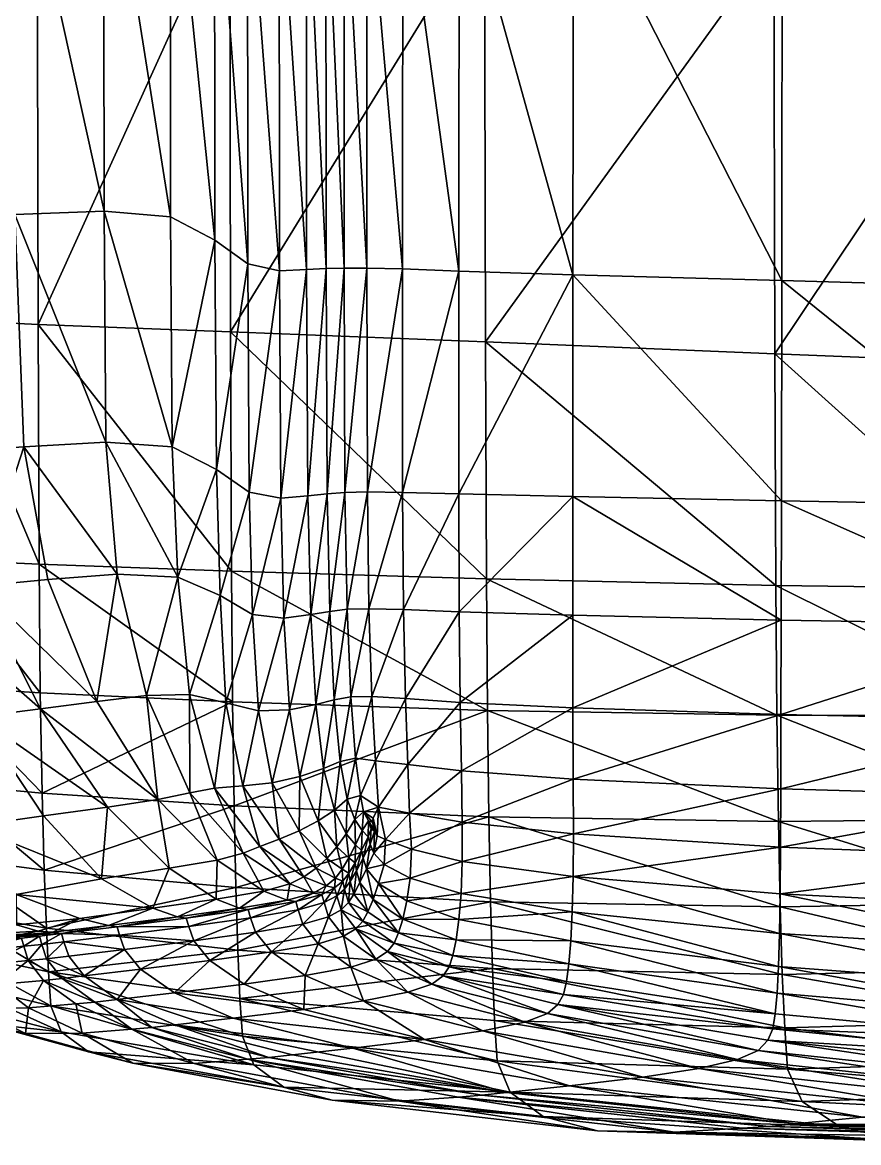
# Model space of a CAD drawing. Header units: centimetres. Extents: x -42.2 to 42.2, y -34.8 to 34.8.
# Drawn here: x -40.17 to -36.16, y -33 to -27.63 of the extents above; entities that cross this region are included whole.
import ezdxf

# ---------------------------------------------------------------- set-up
doc = ezdxf.new("R2010")
doc.units = ezdxf.units.CM
doc.layers.get('0').update_dxf_attribs({"true_color": 0x1c95b1})

msp = doc.modelspace()

# ---------------------------------------------------------------- meshes
at = {"color": 96, "true_color": 0x068706}
mesh = msp.add_polyface(dxfattribs=at)
corners = [(-38.5195, -26.8461, -29.5701), (-38.6293, -26.8398, -29.5154), (-38.6273, -24.0759, -29.5118), (-38.3482, -26.8581, -29.6127), (-38.5174, -24.0905, -29.5663), (-38.3497, -28.8124, -29.6136), (-38.5204, -28.8079, -29.5712), (-38.0773, -26.8793, -29.6463), (-38.3461, -24.1144, -29.6087), (-37.5298, -26.9127, -29.6741), (-38.0751, -24.1532, -29.6422), (-37.532, -28.8403, -29.6748), (-38.0791, -28.8226, -29.6471), (-39.1773, -27.0522, 16.1719), (-40.1, -26.9986, 15.9875), (-40.0961, -29.0783, 15.9769), (-37.9558, -27.1325, 16.3264), (-39.1733, -29.1143, 16.1598), (-37.9592, -24.3124, 16.3319), (-39.1804, -24.1771, 16.1769), (-40.591, -26.9618, 15.84), (-40.103, -24.0906, 15.9918), (-40.8179, -26.9387, 15.6987), (-40.5938, -24.0306, 15.8436), (-40.8136, -29.0394, 15.6907), (-40.5869, -29.0541, 15.8308), (-40.9483, -26.9258, 15.5328), (-40.8205, -23.9921, 15.7015), (-41.0047, -26.9196, 15.3865), (-40.9508, -23.9699, 15.5346), (-40.9438, -29.0317, 15.5262), (-38.716, -26.8363, -29.4454), (-38.6296, -28.8077, -29.5166), (-38.8097, -26.835, -29.3436), (-38.7158, -28.8101, -29.4467), (-38.808, -24.0573, -29.3405), (-38.7141, -24.065, -29.4421), (-38.9403, -26.8355, -29.1934), (-38.809, -28.8145, -29.3449), (-39.0924, -26.7972, -28.9782), (-38.9393, -28.8205, -29.1948), (-39.0912, -24.009, -28.9758), (-38.9389, -24.0522, -29.1906), (-39.2502, -26.6794, -28.6817), (-39.091, -28.7872, -28.9797), (-39.4635, -26.563, -28.0718), (-39.2484, -28.6739, -28.6831), (-39.4628, -23.7648, -28.0699), (-39.2492, -23.8866, -28.6795), (-39.7822, -26.5291, -26.9169), (-39.4614, -28.5624, -28.0732), (-40.2208, -26.5361, -24.4952), (-39.7796, -28.535, -26.9182), (-40.2069, -28.5515, -24.4967), (-40.7942, -26.5426, -20.0852), (-41.3599, -26.5486, -14.4349), (-40.7471, -28.5722, -20.0875)]
mesh.append_faces([[corners[k] for k in face] for face in [(0, 1, 2), (3, 0, 4), (0, 3, 5), (1, 0, 6), (7, 3, 8), (9, 7, 10), (7, 9, 11), (3, 7, 12), (13, 14, 15), (16, 13, 17), (13, 16, 18), (14, 13, 19), (20, 14, 21), (22, 20, 23), (20, 22, 24), (14, 20, 25), (26, 22, 27), (28, 26, 29), (22, 26, 30), (31, 1, 32), (33, 31, 34), (31, 33, 35), (1, 31, 36), (37, 33, 38), (39, 37, 40), (37, 39, 41), (33, 37, 42), (43, 39, 44), (45, 43, 46), (43, 45, 47), (39, 43, 48), (49, 45, 50), (51, 49, 52), (52, 53, 51), (54, 51, 53), (55, 54, 56)]], dxfattribs={"vtx2": -1, "color": 96})
mesh = msp.add_polyface(dxfattribs=at)
corners = [(-33.4243, -27.5, 15.6869), (-33.0498, -27.5205, 15.4153), (-33.046, -25.0354, 15.4132), (-33.9644, -27.4685, 15.9719), (-33.424, -24.995, 15.6874), (-33.9609, -29.2985, 15.9624), (-33.4255, -29.306, 15.6807), (-33.0559, -29.3103, 15.4124), (-34.5261, -27.4285, 16.1976), (-33.9674, -24.9327, 15.9752), (-35.323, -27.3615, 16.3422), (-34.5301, -24.8513, 16.2023), (-35.3181, -29.269, 16.3288), (-34.5211, -29.2907, 16.1857), (-36.5686, -27.2493, 16.3841), (-35.3269, -24.7227, 16.3475), (-37.9558, -27.1325, 16.3264), (-36.5723, -24.5187, 16.3897), (-37.9517, -29.1616, 16.313), (-36.5641, -29.2195, 16.3703), (-36.5292, -26.9616, -29.6994), (-37.5298, -26.9127, -29.6741), (-37.5277, -24.2123, -29.67), (-35.187, -27.0379, -29.7197), (-36.5273, -24.2974, -29.6953), (-35.189, -28.9063, -29.7198), (-36.5314, -28.867, -29.6997), (-37.532, -28.8403, -29.6748), (-33.6148, -27.1533, -29.7326), (-35.1854, -24.4314, -29.7156), (-33.6163, -28.9615, -29.7326), (-35.3132, -30.346, 16.3009), (-36.5595, -30.3292, 16.3414), (-36.5331, -29.923, -29.6941), (-37.5332, -29.9035, -29.6699), (-35.1908, -29.9471, -29.7135), (-33.6177, -29.9739, -29.7261)]
mesh.append_faces([[corners[k] for k in face] for face in [(0, 1, 2), (3, 0, 4), (0, 3, 5), (5, 6, 0), (1, 0, 6), (6, 7, 1), (8, 3, 9), (10, 8, 11), (8, 10, 12), (12, 13, 8), (3, 8, 13), (13, 5, 3), (14, 10, 15), (16, 14, 17), (14, 16, 18), (18, 19, 14), (10, 14, 19), (19, 12, 10), (20, 21, 22), (23, 20, 24), (20, 23, 25), (25, 26, 20), (21, 20, 26), (26, 27, 21), (28, 23, 29), (23, 28, 30), (30, 25, 23), (31, 12, 19), (32, 19, 18), (33, 34, 27), (27, 26, 33), (35, 33, 26), (26, 25, 35), (30, 36, 35), (35, 25, 30)]], dxfattribs={"vtx2": -1, "color": 96})
mesh = msp.add_polyface(dxfattribs=at)
corners = [(-38.3497, -28.8124, -29.6136), (-38.5204, -28.8079, -29.5712), (-38.5195, -26.8461, -29.5701), (-38.6296, -28.8077, -29.5166), (-38.6293, -26.8398, -29.5154), (-37.532, -28.8403, -29.6748), (-38.0791, -28.8226, -29.6471), (-38.0773, -26.8793, -29.6463), (-38.3482, -26.8581, -29.6127), (-40.0961, -29.0783, 15.9769), (-39.1733, -29.1143, 16.1598), (-39.1773, -27.0522, 16.1719), (-37.9517, -29.1616, 16.313), (-37.9558, -27.1325, 16.3264), (-40.8136, -29.0394, 15.6907), (-40.5869, -29.0541, 15.8308), (-40.591, -26.9618, 15.84), (-40.1, -26.9986, 15.9875), (-41.0001, -29.0283, 15.3809), (-40.9438, -29.0317, 15.5262), (-40.9483, -26.9258, 15.5328), (-40.8179, -26.9387, 15.6987), (-38.6256, -29.8837, -29.5138), (-38.5177, -29.8812, -29.5678), (-38.3485, -29.8832, -29.6098), (-38.0793, -29.8905, -29.6428), (-38.7158, -28.8101, -29.4467), (-38.716, -26.8363, -29.4454), (-38.809, -28.8145, -29.3449), (-38.8097, -26.835, -29.3436), (-38.9393, -28.8205, -29.1948), (-38.9403, -26.8355, -29.1934), (-39.091, -28.7872, -28.9797), (-39.0924, -26.7972, -28.9782), (-39.0836, -29.8822, -28.9798), (-38.9325, -29.9106, -29.1943), (-38.8029, -29.8994, -29.3437), (-38.7106, -29.8901, -29.4446), (-39.2484, -28.6739, -28.6831), (-39.2502, -26.6794, -28.6817), (-39.4614, -28.5624, -28.0732), (-39.4635, -26.563, -28.0718), (-39.7796, -28.535, -26.9182), (-39.7822, -26.5291, -26.9169), (-39.771, -29.6423, -26.9189), (-40.1649, -29.6646, -24.4979), (-40.2069, -28.5515, -24.4967), (-39.4532, -29.6654, -28.0738), (-39.2406, -29.7729, -28.6836), (-40.7471, -28.5722, -20.0875), (-40.7942, -26.5426, -20.0852), (-40.6057, -29.6929, -20.09), (-41.0391, -29.7248, -14.4418)]
mesh.append_faces([[corners[k] for k in face] for face in [(0, 1, 2), (1, 3, 4), (5, 6, 7), (6, 0, 8), (9, 10, 11), (10, 12, 13), (14, 15, 16), (15, 9, 17), (18, 19, 20), (19, 14, 21), (22, 3, 1), (23, 1, 0), (24, 0, 6), (25, 6, 5), (3, 26, 27), (26, 28, 29), (28, 30, 31), (30, 32, 33), (34, 32, 30), (35, 30, 28), (36, 28, 26), (37, 26, 3), (32, 38, 39), (38, 40, 41), (40, 42, 43), (44, 45, 46), (46, 42, 44), (47, 44, 42), (42, 40, 47), (47, 40, 38), (48, 38, 32), (46, 49, 50), (49, 51, 52), (51, 49, 46), (46, 45, 51)]], dxfattribs={"vtx2": -1, "color": 96})
mesh = msp.add_polyface(dxfattribs=at)
corners = [(-40.5816, -30.2046, 15.8113), (-40.5738, -30.8133, 15.7758), (-40.0853, -30.8443, 15.9151), (-40.0914, -30.2277, 15.955), (-40.5869, -29.0541, 15.8308), (-40.0961, -29.0783, 15.9769), (-40.8136, -29.0394, 15.6907), (-40.8073, -30.1905, 15.6734), (-40.7975, -30.7934, 15.6415), (-39.169, -30.2617, 16.1345), (-39.1733, -29.1143, 16.1598), (-39.1637, -30.8878, 16.0888), (-38.9325, -29.9106, -29.1943), (-38.9173, -30.4856, -29.192), (-39.0675, -30.4681, -28.9789), (-39.0836, -29.8822, -28.9798), (-38.9393, -28.8205, -29.1948), (-39.771, -29.6423, -26.9189), (-39.4532, -29.6654, -28.0738), (-39.4268, -30.2896, -28.0741), (-39.7164, -30.2751, -26.9193), (-40.1649, -29.6646, -24.4979), (-40.0491, -30.3009, -24.4991), (-39.2406, -29.7729, -28.6836), (-39.2239, -30.3783, -28.6834), (-39.2484, -28.6739, -28.6831), (-39.091, -28.7872, -28.9797), (-39.1954, -30.8921, -28.6829), (-39.3699, -30.8529, -28.0742), (-39.5758, -30.857, -26.9197), (-39.8137, -30.8858, -24.5007), (-39.0399, -30.9309, -28.9769), (-40.6057, -29.6929, -20.09), (-40.381, -30.3329, -20.0935), (-40.715, -30.3686, -14.4479), (-40.084, -30.9205, -20.0989)]
mesh.append_faces([[corners[k] for k in face] for face in [(0, 1, 2), (2, 3, 0), (4, 0, 3), (3, 5, 4), (0, 4, 6), (1, 0, 7), (7, 8, 1), (9, 10, 5), (5, 3, 9), (11, 9, 3), (3, 2, 11), (12, 13, 14), (14, 15, 12), (16, 12, 15), (17, 18, 19), (19, 20, 17), (21, 17, 20), (20, 22, 21), (23, 24, 19), (19, 18, 23), (25, 23, 18), (26, 15, 23), (24, 23, 15), (15, 14, 24), (27, 24, 14), (28, 19, 24), (29, 20, 19), (19, 28, 29), (30, 22, 20), (31, 14, 13), (32, 33, 34), (33, 32, 21), (21, 22, 33), (34, 33, 35), (33, 22, 30)]], dxfattribs={"vtx2": -1, "color": 96})
mesh = msp.add_polyface(dxfattribs=at)
corners = [(-39.169, -30.2617, 16.1345), (-39.1637, -30.8878, 16.0888), (-37.9422, -30.9288, 16.2343), (-37.9473, -30.2983, 16.285), (-39.1733, -29.1143, 16.1598), (-37.9517, -29.1616, 16.313), (-38.0725, -30.8898, -29.6136), (-38.0773, -30.4554, -29.6321), (-37.5333, -30.4722, -29.658), (-38.3345, -30.8715, -29.5833), (-38.3438, -30.4449, -29.6001), (-38.496, -30.8624, -29.544), (-38.5101, -30.4409, -29.5591), (-38.5967, -30.864, -29.4934), (-38.6152, -30.4438, -29.5063), (-38.5177, -29.8812, -29.5678), (-38.6256, -29.8837, -29.5138), (-38.5204, -28.8079, -29.5712), (-38.3497, -28.8124, -29.6136), (-38.3485, -29.8832, -29.6098), (-38.0793, -29.8905, -29.6428), (-38.0791, -28.8226, -29.6471), (-37.532, -28.8403, -29.6748), (-37.5332, -29.9035, -29.6699), (-38.809, -28.8145, -29.3449), (-38.8029, -29.8994, -29.3437), (-38.9325, -29.9106, -29.1943), (-38.9173, -30.4856, -29.192), (-38.7889, -30.4683, -29.3397), (-38.7106, -29.8901, -29.4446), (-38.6982, -30.4536, -29.4388), (-38.7158, -28.8101, -29.4467), (-38.6296, -28.8077, -29.5166), (-38.6763, -30.8777, -29.4286), (-38.7644, -30.8994, -29.3325), (-38.8909, -30.9252, -29.1877)]
mesh.append_faces([[corners[k] for k in face] for face in [(0, 1, 2), (2, 3, 0), (4, 0, 3), (3, 5, 4), (6, 7, 8), (7, 6, 9), (9, 10, 7), (11, 12, 10), (10, 9, 11), (12, 11, 13), (13, 14, 12), (15, 12, 14), (14, 16, 15), (17, 15, 16), (18, 19, 15), (12, 15, 19), (19, 10, 12), (20, 7, 10), (10, 19, 20), (21, 20, 19), (22, 23, 20), (7, 20, 23), (23, 8, 7), (24, 25, 26), (27, 26, 25), (25, 28, 27), (29, 30, 28), (28, 25, 29), (31, 29, 25), (32, 16, 29), (30, 29, 16), (16, 14, 30), (33, 30, 14), (14, 13, 33), (34, 28, 30), (35, 27, 28)]], dxfattribs={"vtx2": -1, "color": 96})
mesh = msp.add_polyface(dxfattribs=at)
corners = [(-36.5473, -31.4606, 16.2048), (-36.5541, -30.9518, 16.2891), (-37.9422, -30.9288, 16.2343), (-37.9358, -31.4392, 16.1526), (-35.3005, -31.4488, 16.1687), (-35.3075, -30.9526, 16.2503), (-34.5044, -31.4021, 16.0413), (-34.5108, -30.927, 16.1149), (-33.9516, -31.3433, 15.8396), (-33.9609, -29.2985, 15.9624), (-34.5211, -29.2907, 16.1857), (-34.5162, -30.34, 16.1606), (-35.3132, -30.346, 16.3009), (-35.3181, -29.269, 16.3288), (-33.9579, -30.3252, 15.9414), (-36.5595, -30.3292, 16.3414), (-36.5641, -29.2195, 16.3703), (-37.9517, -29.1616, 16.313), (-37.9473, -30.2983, 16.285), (-37.53, -31.5195, -29.5667), (-37.5306, -31.2576, -29.6076), (-36.536, -31.3044, -29.625), (-35.1957, -31.3427, -29.6388), (-35.194, -30.9767, -29.674), (-33.6205, -30.9899, -29.6855), (-35.1924, -30.5181, -29.6989), (-33.6191, -30.5351, -29.711), (-36.5352, -30.9485, -29.6579), (-36.5344, -30.4951, -29.6807), (-37.5321, -30.916, -29.6376), (-37.5333, -30.4722, -29.658), (-36.5331, -29.923, -29.6941), (-35.1908, -29.9471, -29.7135), (-37.5332, -29.9035, -29.6699), (-33.6177, -29.9739, -29.7261)]
mesh.append_faces([[corners[k] for k in face] for face in [(0, 1, 2), (2, 3, 0), (1, 0, 4), (4, 5, 1), (6, 7, 5), (5, 4, 6), (7, 6, 8), (9, 10, 11), (12, 11, 10), (10, 13, 12), (11, 12, 5), (5, 7, 11), (14, 11, 7), (15, 1, 5), (5, 12, 15), (16, 15, 12), (17, 18, 15), (1, 15, 18), (18, 2, 1), (19, 20, 21), (22, 23, 24), (23, 25, 26), (27, 28, 25), (25, 23, 27), (21, 27, 23), (23, 22, 21), (27, 21, 20), (20, 29, 27), (28, 27, 29), (29, 30, 28), (31, 32, 25), (25, 28, 31), (33, 31, 28), (28, 30, 33), (25, 32, 34)]], dxfattribs={"vtx2": -1, "color": 96})
mesh = msp.add_polyface(dxfattribs=at)
corners = [(-40.0768, -31.3257, 15.8507), (-39.1567, -31.3865, 16.015), (-39.1637, -30.8878, 16.0888), (-40.0853, -30.8443, 15.9151), (-40.5625, -31.2803, 15.7184), (-40.5738, -30.8133, 15.7758), (-40.7975, -30.7934, 15.6415), (-40.7827, -31.2497, 15.5899), (-40.5496, -31.6306, 15.6161), (-39.0334, -31.5807, -28.0745), (-39.2497, -31.3013, -28.0743), (-39.1145, -31.2895, -28.6822), (-38.9406, -31.5458, -28.6818), (-38.9742, -31.2752, -28.9748), (-39.0675, -30.4681, -28.9789), (-39.0399, -30.9309, -28.9769), (-39.1954, -30.8921, -28.6829), (-39.3699, -30.8529, -28.0742), (-39.2239, -30.3783, -28.6834), (-39.3682, -31.3242, -26.9201), (-39.5758, -30.857, -26.9197), (-39.5221, -31.3555, -24.5029), (-39.8137, -30.8858, -24.5007), (-39.7164, -30.2751, -26.9193), (-38.8909, -30.9252, -29.1877), (-38.8406, -31.2445, -29.183), (-38.9173, -30.4856, -29.192), (-40.715, -30.3686, -14.4479), (-40.3844, -30.9587, -14.4573), (-40.7128, -30.9979, -8.3193), (-40.418, -31.4834, -7.8031), (-40.0694, -31.4346, -14.3374), (-40.6683, -31.4661, -3.3566), (-40.084, -30.9205, -20.0989), (-40.381, -30.3329, -20.0935), (-39.7633, -31.3921, -20.1063), (-40.6601, -31.4099, -1.7315), (-40.5731, -31.3553, -1.5835), (-40.8208, -30.8905, -1.5498), (-40.587, -31.343, -1.5683), (-40.8385, -30.889, -1.5425)]
mesh.append_faces([[corners[k] for k in face] for face in [(0, 1, 2), (2, 3, 0), (4, 5, 6), (6, 7, 4), (8, 4, 7), (5, 4, 0), (0, 3, 5), (9, 10, 11), (12, 11, 13), (14, 15, 16), (11, 16, 15), (15, 13, 11), (16, 11, 10), (10, 17, 16), (18, 16, 17), (19, 20, 17), (17, 10, 19), (20, 19, 21), (21, 22, 20), (23, 20, 22), (24, 25, 13), (13, 15, 24), (26, 24, 15), (27, 28, 29), (30, 29, 28), (28, 31, 30), (29, 30, 32), (33, 28, 27), (22, 33, 34), (33, 22, 21), (21, 35, 33), (28, 33, 35), (35, 31, 28), (36, 37, 38), (37, 39, 40)]], dxfattribs={"vtx2": -1, "color": 96})
mesh = msp.add_polyface(dxfattribs=at)
corners = [(-39.1567, -31.3865, 16.015), (-37.9358, -31.4392, 16.1526), (-37.9422, -30.9288, 16.2343), (-39.1637, -30.8878, 16.0888), (-38.5361, -31.4144, -29.4368), (-38.5508, -31.3363, -29.4589), (-38.4642, -31.3916, -29.4896), (-38.4794, -31.1709, -29.5213), (-38.5739, -31.1572, -29.4769), (-38.3238, -31.1884, -29.5579), (-38.3152, -31.4208, -29.5225), (-38.0671, -31.2181, -29.5859), (-38.0632, -31.4642, -29.5477), (-37.5306, -31.2576, -29.6076), (-37.5333, -30.4722, -29.658), (-37.5321, -30.916, -29.6376), (-38.0725, -30.8898, -29.6136), (-38.3345, -30.8715, -29.5833), (-38.496, -30.8624, -29.544), (-38.5967, -30.864, -29.4934), (-38.844, -31.5057, -28.9733), (-38.9742, -31.2752, -28.9748), (-38.8406, -31.2445, -29.183), (-38.7534, -31.4582, -29.1797), (-38.7272, -31.2073, -29.3246), (-38.6749, -31.4063, -29.3184), (-38.6474, -31.1738, -29.4169), (-38.6142, -31.3535, -29.4066), (-38.5784, -31.4517, -29.3916), (-38.6763, -30.8777, -29.4286), (-38.7644, -30.8994, -29.3325), (-38.6982, -30.4536, -29.4388), (-38.7889, -30.4683, -29.3397), (-38.8909, -30.9252, -29.1877)]
mesh.append_faces([[corners[k] for k in face] for face in [(0, 1, 2), (2, 3, 0), (4, 5, 6), (7, 6, 5), (5, 8, 7), (6, 7, 9), (9, 10, 6), (11, 12, 10), (10, 9, 11), (12, 11, 13), (14, 15, 16), (11, 16, 15), (15, 13, 11), (16, 11, 9), (9, 17, 16), (7, 18, 17), (17, 9, 7), (18, 7, 8), (8, 19, 18), (20, 21, 22), (23, 22, 24), (24, 25, 23), (26, 27, 25), (25, 24, 26), (27, 26, 8), (8, 5, 27), (28, 27, 5), (26, 29, 19), (19, 8, 26), (29, 26, 24), (24, 30, 29), (31, 29, 30), (32, 30, 33), (22, 33, 30), (30, 24, 22)]], dxfattribs={"vtx2": -1, "color": 96})
mesh = msp.add_polyface(dxfattribs=at)
corners = [(-40.0668, -31.6942, 15.7387), (-39.1484, -31.7768, 15.8903), (-39.1567, -31.3865, 16.015), (-37.9358, -31.4392, 16.1526), (-39.1126, -31.613, -26.9205), (-38.889, -31.7605, -26.9198), (-39.0132, -31.7949, -24.5074), (-39.2376, -31.6463, -24.5056), (-39.3682, -31.3242, -26.9201), (-39.5221, -31.3555, -24.5029), (-39.2497, -31.3013, -28.0743), (-39.0334, -31.5807, -28.0745), (-38.8216, -31.7255, -28.0732), (-38.9406, -31.5458, -28.6818), (-38.763, -31.6854, -28.6794), (-39.1145, -31.2895, -28.6822), (-38.9742, -31.2752, -28.9748), (-38.844, -31.5057, -28.9733), (-38.7112, -31.6385, -28.9692), (-38.7534, -31.4582, -29.1797), (-38.8406, -31.2445, -29.183), (-39.4678, -31.6842, -20.1161), (-39.2418, -31.8335, -20.1241), (-39.5459, -31.8772, -14.368), (-38.7366, -31.8109, -26.9152), (-38.7252, -31.8499, -26.9172), (-38.8494, -31.8843, -24.508), (-38.861, -31.8451, -24.506), (-38.7774, -31.8038, -26.9171), (-38.7147, -31.77, -28.0687), (-38.9016, -31.8382, -24.5067), (-39.1299, -31.8769, -20.1263), (-39.0893, -31.8836, -20.1272)]
mesh.append_faces([[corners[k] for k in face] for face in [(0, 1, 2), (3, 2, 1), (4, 5, 6), (6, 7, 4), (8, 4, 7), (7, 9, 8), (4, 8, 10), (10, 11, 4), (5, 4, 11), (11, 12, 5), (13, 14, 12), (12, 11, 13), (15, 13, 11), (16, 17, 13), (14, 13, 17), (17, 18, 14), (18, 17, 19), (20, 19, 17), (21, 22, 23), (9, 7, 21), (22, 21, 7), (7, 6, 22), (24, 25, 26), (26, 27, 24), (28, 5, 12), (12, 29, 28), (24, 28, 29), (28, 24, 27), (27, 30, 28), (5, 28, 30), (30, 6, 5), (29, 12, 14), (31, 22, 6), (6, 30, 31), (30, 27, 32)]], dxfattribs={"vtx2": -1, "color": 96})
mesh = msp.add_polyface(dxfattribs=at)
corners = [(-40.5496, -31.6306, 15.6161), (-40.5366, -31.8889, 15.4461), (-40.0561, -31.972, 15.5562), (-40.5625, -31.2803, 15.7184), (-40.0668, -31.6942, 15.7387), (-40.6276, -31.7842, -0.0055), (-40.4692, -31.8862, -0.7052), (-40.3922, -31.936, -0.2314), (-40.6934, -31.8483, 2.7901), (-40.2885, -31.9977, -0.0802), (-40.5232, -31.9908, 3.4152), (-40.2737, -31.9959, -1.5365), (-40.4343, -31.9329, -1.3265), (-40.4607, -31.9539, -1.5356), (-40.3279, -31.9967, -1.7128), (-40.1992, -31.9565, -2.9342), (-40.2946, -31.9573, -2.3325), (-40.4295, -32.0325, 3.6234), (-40.217, -32.0123, -0.0305), (-40.6267, -31.7918, -1.161), (-40.531, -31.7992, -1.8148), (-40.4956, -31.7665, -1.6994), (-40.4916, -31.6222, -1.6532), (-40.4939, -31.5772, -1.6143), (-40.587, -31.343, -1.5683), (-40.5324, -31.657, -1.6379), (-40.3623, -31.8825, -2.9914), (-40.2004, -31.8102, -6.226), (-40.5373, -31.716, -2.9773), (-40.5022, -31.7998, -2.3699), (-40.6683, -31.4661, -3.3566), (-40.418, -31.4834, -7.8031), (-40.4319, -31.9211, -1.799), (-40.4832, -31.8878, -1.66), (-40.5904, -31.7443, -1.586), (-40.6334, -31.8017, -1.4349)]
mesh.append_faces([[corners[k] for k in face] for face in [(0, 1, 2), (3, 0, 4), (5, 6, 7), (8, 7, 9), (9, 10, 8), (9, 7, 11), (12, 11, 7), (7, 6, 12), (11, 12, 13), (13, 14, 11), (15, 11, 14), (14, 16, 15), (17, 10, 9), (9, 18, 17), (13, 12, 19), (12, 6, 5), (20, 21, 22), (22, 23, 24), (23, 22, 21), (21, 25, 23), (16, 26, 27), (28, 27, 26), (26, 29, 28), (27, 28, 30), (30, 31, 27), (32, 33, 21), (21, 20, 32), (26, 32, 20), (20, 29, 26), (32, 26, 16), (16, 14, 32), (33, 32, 14), (14, 13, 33), (21, 33, 34), (33, 13, 35)]], dxfattribs={"vtx2": -1, "color": 96})
mesh = msp.add_polyface(dxfattribs=at)
corners = [(-39.1484, -31.7768, 15.8903), (-40.0668, -31.6942, 15.7387), (-40.0561, -31.972, 15.5562), (-39.1567, -31.3865, 16.015), (-40.0768, -31.3257, 15.8507), (-40.0455, -32.1814, 15.2799), (-40.5366, -31.8889, 15.4461), (-40.5496, -31.6306, 15.6161), (-40.5625, -31.2803, 15.7184), (-40.2737, -31.9959, -1.5365), (-40.1937, -32.0063, -1.5418), (-40.2885, -31.9977, -0.0802), (-40.1992, -31.9565, -2.9342), (-40.0962, -31.9871, -3.3385), (-39.5459, -31.8772, -14.368), (-39.7923, -31.7358, -13.9551), (-39.4678, -31.6842, -20.1161), (-39.7633, -31.3921, -20.1063), (-40.0694, -31.4346, -14.3374), (-39.5221, -31.3555, -24.5029), (-39.758, -31.9593, -8.3747), (-39.8962, -31.9267, -7.8371), (-39.4271, -31.9179, -14.5058), (-39.7172, -31.9661, -8.378), (-39.9842, -31.9982, -3.4778), (-40.025, -31.9912, -3.474), (-39.7052, -32.0054, -8.3861), (-39.9724, -32.0376, -3.4868), (-39.3741, -31.9637, -14.5146), (-40.1301, -32.0037, -1.5445), (-40.0893, -32.0108, -1.5484), (-40.217, -32.0123, -0.0305), (-40.2004, -31.8102, -6.226), (-40.2946, -31.9573, -2.3325), (-40.418, -31.4834, -7.8031)]
mesh.append_faces([[corners[k] for k in face] for face in [(0, 1, 2), (3, 4, 1), (5, 2, 6), (2, 1, 7), (1, 4, 8), (9, 10, 11), (9, 12, 13), (13, 10, 9), (14, 15, 16), (17, 16, 15), (15, 18, 17), (16, 17, 19), (20, 21, 14), (14, 22, 20), (23, 20, 22), (20, 23, 24), (24, 25, 20), (21, 20, 25), (25, 13, 21), (26, 27, 24), (24, 23, 26), (28, 26, 23), (29, 25, 24), (24, 30, 29), (31, 29, 30), (29, 31, 11), (11, 10, 29), (25, 29, 10), (10, 13, 25), (32, 12, 33), (15, 32, 34), (34, 18, 15), (32, 15, 14), (14, 21, 32), (12, 32, 21), (21, 13, 12)]], dxfattribs={"vtx2": -1, "color": 96})
mesh = msp.add_polyface(dxfattribs=at)
corners = [(-38.4206, -32.084, -28.0776), (-38.1545, -32.2006, -28.0817), (-38.2085, -32.2404, -26.9262), (-37.6545, -32.3816, -26.9319), (-38.1251, -32.1574, -28.6907), (-38.1084, -32.1028, -28.9846), (-37.5632, -32.2283, -28.9945), (-37.5771, -32.2901, -28.6993), (-38.3887, -32.0444, -28.6856), (-38.3688, -31.9951, -28.9781), (-36.5421, -31.9985, -29.4603), (-37.5353, -31.8947, -29.4479), (-37.5312, -31.7243, -29.5139), (-36.5467, -32.1564, -29.3637), (-37.5422, -32.0335, -29.3511), (-36.5532, -32.2839, -29.219), (-37.5515, -32.1437, -29.2058), (-36.562, -32.3827, -29.0079), (-38.0686, -31.8069, -29.4334), (-38.063, -31.6524, -29.4973), (-38.0789, -31.931, -29.3384), (-38.3288, -31.8418, -29.3273), (-38.3126, -31.7319, -29.4192), (-38.3059, -31.5934, -29.4787), (-38.0926, -32.0285, -29.1946), (-38.3482, -31.9286, -29.1861), (-37.9279, -31.8461, 16.0172), (-37.9185, -32.1657, 15.8051), (-36.529, -32.195, 15.8492), (-37.9358, -31.4392, 16.1526), (-36.539, -31.8702, 16.0658), (-38.0632, -31.4642, -29.5477), (-38.3152, -31.4208, -29.5225), (-37.5306, -31.2576, -29.6076), (-37.53, -31.5195, -29.5667), (-36.5372, -31.584, -29.5815)]
mesh.append_faces([[corners[k] for k in face] for face in [(0, 1, 2), (3, 2, 1), (4, 5, 6), (6, 7, 4), (1, 4, 7), (4, 1, 0), (5, 4, 8), (8, 9, 5), (10, 11, 12), (13, 14, 11), (15, 16, 14), (17, 6, 16), (18, 19, 12), (12, 11, 18), (20, 18, 11), (11, 14, 20), (18, 20, 21), (21, 22, 18), (19, 18, 22), (22, 23, 19), (24, 5, 9), (9, 25, 24), (20, 24, 25), (25, 21, 20), (24, 20, 14), (14, 16, 24), (5, 24, 16), (16, 6, 5), (26, 27, 28), (29, 26, 30), (31, 19, 23), (23, 32, 31), (33, 34, 31), (19, 31, 34), (34, 12, 19), (12, 34, 35)]], dxfattribs={"vtx2": -1, "color": 96})
mesh = msp.add_polyface(dxfattribs=at)
corners = [(-35.5106, -33.0003, 2.632), (-35.9509, -32.9933, 7.5612), (-37.4144, -32.9443, 7.7009), (-37.0456, -32.9505, 2.9937), (-36.7211, -32.9311, -1.0278), (-35.1208, -32.9809, -1.5964), (-36.2537, -32.9226, 11.3587), (-36.433, -32.8028, 13.9079), (-37.833, -32.7592, 13.8938), (-37.6749, -32.8757, 11.3876), (-35.5286, -32.7945, -20.5443), (-36.928, -32.6451, -20.3902), (-36.7432, -32.6024, -24.5866), (-35.7803, -32.8364, -15.256), (-37.1968, -32.687, -14.9784), (-37.6039, -32.3383, -28.089), (-36.5974, -32.5099, -28.1003), (-36.6435, -32.5583, -26.9409), (-35.2844, -32.7041, -26.9509), (-35.3698, -32.7509, -24.6312), (-36.1442, -32.8781, -9.3326), (-37.5484, -32.7287, -8.9777), (-36.4666, -32.9101, -4.5433), (-36.5029, -32.6488, 15.0922), (-36.517, -32.4497, 15.5323), (-37.9074, -32.4145, 15.4934), (-37.8948, -32.6089, 15.0594), (-36.5734, -32.4547, -28.7121), (-36.562, -32.3827, -29.0079), (-35.2158, -32.5095, -29.0215), (-35.225, -32.5901, -28.7256), (-37.5771, -32.2901, -28.6993), (-37.5312, -31.7243, -29.5139), (-36.539, -31.8083, -29.5268), (-36.5421, -31.9985, -29.4603), (-37.5353, -31.8947, -29.4479), (-36.5467, -32.1564, -29.3637), (-37.5422, -32.0335, -29.3511), (-36.5532, -32.2839, -29.219), (-35.2092, -32.3985, -29.2319), (-37.5515, -32.1437, -29.2058), (-36.529, -32.195, 15.8492), (-35.2684, -32.4145, 15.5096), (-36.539, -31.8702, 16.0658), (-35.2812, -32.1657, 15.8212), (-37.9279, -31.8461, 16.0172), (-37.9185, -32.1657, 15.8051), (-36.5473, -31.4606, 16.2048), (-37.9358, -31.4392, 16.1526), (-35.2918, -31.8485, 16.0333), (-36.5372, -31.584, -29.5815), (-36.536, -31.3044, -29.625), (-37.53, -31.5195, -29.5667), (-36.5935, -32.9226, -2.6576), (-37.9689, -32.7732, -2.245)]
mesh.append_faces([[corners[k] for k in face] for face in [(0, 1, 2), (2, 3, 0), (3, 4, 5), (6, 7, 8), (1, 6, 9), (9, 2, 1), (10, 11, 12), (13, 14, 11), (15, 16, 17), (18, 17, 16), (19, 12, 17), (20, 21, 14), (14, 13, 20), (21, 20, 22), (23, 24, 25), (7, 23, 26), (27, 28, 29), (16, 27, 30), (27, 16, 15), (28, 27, 31), (32, 33, 34), (35, 34, 36), (37, 36, 38), (39, 38, 36), (29, 28, 38), (40, 38, 28), (41, 24, 42), (43, 41, 44), (41, 43, 45), (24, 41, 46), (43, 47, 48), (47, 43, 49), (50, 33, 32), (51, 50, 52), (22, 53, 54)]], dxfattribs={"vtx2": -1, "color": 96})
mesh = msp.add_polyface(dxfattribs=at)
corners = [(-34.4755, -32.9279, -9.8771), (-34.8299, -32.9599, -5.1517), (-36.4666, -32.9101, -4.5433), (-36.1442, -32.8781, -9.3326), (-35.7803, -32.8364, -15.256), (-34.0927, -32.8862, -15.6814), (-35.1208, -32.9809, -1.5964), (-35.5106, -33.0003, 2.632), (-37.0456, -32.9505, 2.9937), (-36.2537, -32.9226, 11.3587), (-35.9509, -32.9933, 7.5612), (-34.6302, -32.9444, 7.4155), (-34.9751, -32.8758, 11.3104), (-36.433, -32.8028, 13.9079), (-35.1753, -32.7592, 13.8868), (-36.7432, -32.6024, -24.5866), (-35.3698, -32.7509, -24.6312), (-35.5286, -32.7945, -20.5443), (-36.928, -32.6451, -20.3902), (-36.5974, -32.5099, -28.1003), (-35.2451, -32.6514, -28.1126), (-35.2844, -32.7041, -26.9509), (-36.6435, -32.5583, -26.9409), (-36.5029, -32.6488, 15.0922), (-35.2531, -32.6089, 15.0757), (-36.517, -32.4497, 15.5323), (-35.2684, -32.4145, 15.5096), (-35.2158, -32.5095, -29.0215), (-35.225, -32.5901, -28.7256), (-36.5734, -32.4547, -28.7121), (-35.2016, -32.0824, -29.4711), (-36.5421, -31.9985, -29.4603), (-36.539, -31.8083, -29.5268), (-35.1994, -31.8758, -29.5374), (-35.2047, -32.2564, -29.3755), (-36.5467, -32.1564, -29.3637), (-35.2092, -32.3985, -29.2319), (-36.5532, -32.2839, -29.219), (-35.2812, -32.1657, 15.8212), (-36.529, -32.195, 15.8492), (-35.2918, -31.8485, 16.0333), (-36.539, -31.8702, 16.0658), (-35.3005, -31.4488, 16.1687), (-36.5473, -31.4606, 16.2048), (-36.5372, -31.584, -29.5815), (-36.536, -31.3044, -29.625), (-35.1957, -31.3427, -29.6388), (-35.1974, -31.6358, -29.5933), (-34.9695, -32.9725, -3.2912), (-36.7211, -32.9311, -1.0278), (-36.5935, -32.9226, -2.6576)]
mesh.append_faces([[corners[k] for k in face] for face in [(0, 1, 2), (2, 3, 0), (3, 4, 5), (6, 7, 8), (9, 10, 11), (11, 12, 9), (13, 9, 12), (12, 14, 13), (15, 16, 17), (18, 17, 4), (19, 20, 21), (22, 21, 16), (23, 13, 14), (14, 24, 23), (25, 23, 24), (24, 26, 25), (27, 28, 29), (28, 20, 19), (30, 31, 32), (32, 33, 30), (31, 30, 34), (34, 35, 31), (35, 34, 36), (37, 36, 27), (26, 38, 39), (38, 40, 41), (40, 42, 43), (44, 45, 46), (46, 47, 44), (32, 44, 47), (47, 33, 32), (48, 6, 49), (49, 50, 48), (1, 48, 50), (50, 2, 1)]], dxfattribs={"vtx2": -1, "color": 96})
mesh = msp.add_polyface(dxfattribs=at)
corners = [(-38.4375, -31.6667, -29.4079), (-38.4312, -31.5479, -29.4598), (-38.3059, -31.5934, -29.4787), (-38.3126, -31.7319, -29.4192), (-38.521, -31.6881, -29.3091), (-38.4868, -31.6122, -29.3925), (-38.4701, -31.5301, -29.4375), (-39.1484, -31.7768, 15.8903), (-37.9279, -31.8461, 16.0172), (-37.9358, -31.4392, 16.1526), (-38.4642, -31.3916, -29.4896), (-38.4903, -31.4452, -29.4576), (-38.5361, -31.4144, -29.4368), (-38.3152, -31.4208, -29.5225), (-38.5508, -31.3363, -29.4589), (-38.5784, -31.4517, -29.3916), (-38.5039, -31.5692, -29.3663), (-38.538, -31.6367, -29.2891), (-38.5138, -31.5342, -29.3503), (-38.5457, -31.5999, -29.2766), (-38.5001, -31.4954, -29.3887), (-38.4836, -31.5074, -29.4076), (-38.5703, -31.6973, -29.1593), (-38.5766, -31.6592, -29.1501), (-38.4929, -31.4639, -29.4298), (-38.5125, -31.4572, -29.4072), (-38.575, -31.5729, -29.2887), (-38.5418, -31.5035, -29.3658)]
mesh.append_faces([[corners[k] for k in face] for face in [(0, 1, 2), (2, 3, 0), (4, 5, 0), (1, 0, 5), (5, 6, 1), (7, 8, 9), (10, 11, 12), (1, 10, 13), (13, 2, 1), (10, 1, 6), (6, 11, 10), (14, 12, 15), (16, 5, 4), (4, 17, 16), (18, 16, 17), (17, 19, 18), (16, 18, 20), (20, 21, 16), (5, 16, 21), (21, 6, 5), (22, 23, 19), (19, 17, 22), (24, 11, 6), (6, 21, 24), (25, 24, 21), (21, 20, 25), (24, 25, 12), (12, 11, 24), (26, 19, 23), (27, 15, 12), (12, 25, 27), (18, 27, 25), (25, 20, 18), (27, 18, 19), (19, 26, 27), (15, 27, 26)]], dxfattribs={"vtx2": -1, "color": 96})
mesh = msp.add_polyface(dxfattribs=at)
corners = [(-38.6081, -31.8498, -28.68), (-38.5823, -31.8087, -28.9699), (-38.516, -31.8941, -28.9746), (-38.7534, -31.4582, -29.1797), (-38.6639, -31.583, -29.1731), (-38.7112, -31.6385, -28.9692), (-38.6749, -31.4063, -29.3184), (-38.62, -31.5203, -29.3083), (-38.6142, -31.3535, -29.4066), (-38.5784, -31.4517, -29.3916), (-38.7252, -31.8499, -26.9172), (-38.7366, -31.8109, -26.9152), (-38.675, -31.7791, -28.0657), (-38.6646, -31.8177, -28.0689), (-38.7035, -31.9176, -26.9203), (-38.6274, -31.786, -28.673), (-38.6439, -31.8839, -28.0737), (-38.6355, -31.7472, -28.6684), (-38.6065, -31.7093, -28.9532), (-38.6003, -31.7481, -28.9597), (-38.5703, -31.6973, -29.1593), (-38.5766, -31.6592, -29.1501), (-38.7147, -31.77, -28.0687), (-38.671, -31.7331, -28.6728), (-38.763, -31.6854, -28.6794), (-38.6377, -31.6896, -28.9594), (-38.6063, -31.6356, -29.159), (-38.575, -31.5729, -29.2887)]
mesh.append_faces([[corners[k] for k in face] for face in [(0, 1, 2), (3, 4, 5), (4, 3, 6), (6, 7, 4), (8, 9, 7), (7, 6, 8), (10, 11, 12), (12, 13, 10), (14, 10, 13), (15, 0, 16), (16, 13, 15), (17, 15, 13), (13, 12, 17), (15, 17, 18), (18, 19, 15), (0, 15, 19), (19, 1, 0), (1, 19, 20), (21, 20, 19), (19, 18, 21), (22, 12, 11), (23, 24, 5), (5, 25, 23), (17, 23, 25), (25, 18, 17), (23, 17, 12), (12, 22, 23), (24, 23, 22), (26, 4, 7), (7, 27, 26), (21, 26, 27), (26, 21, 18), (18, 25, 26), (4, 26, 25), (25, 5, 4), (27, 7, 9)]], dxfattribs={"vtx2": -1, "color": 96})
mesh = msp.add_polyface(dxfattribs=at)
corners = [(-38.477, -32.1213, -26.9231), (-38.6314, -32.0109, -26.9217), (-38.5731, -31.9756, -28.0758), (-38.4206, -32.084, -28.0776), (-38.5961, -32.1588, -24.523), (-38.2085, -32.2404, -26.9262), (-38.3235, -32.2794, -24.536), (-38.2438, -32.5061, -14.8014), (-38.8229, -32.3619, -14.6779), (-38.5359, -32.3202, -20.2225), (-37.8501, -32.7606, -4.147), (-38.8763, -32.5797, -3.8948), (-38.5877, -32.5478, -8.7518), (-39.0926, -32.6008, -0.4232), (-38.0812, -32.7817, -0.6581), (-38.3636, -32.8012, 3.2274), (-37.6749, -32.8757, 11.3876), (-38.9181, -32.7352, 11.3834), (-38.6859, -32.7972, 7.7837), (-37.8948, -32.6089, 15.0594), (-37.9074, -32.4145, 15.4934), (-39.1282, -32.309, 15.396), (-38.3887, -32.0444, -28.6856), (-38.1251, -32.1574, -28.6907), (-38.5391, -31.9389, -28.6831), (-38.516, -31.8941, -28.9746), (-38.3688, -31.9951, -28.9781), (-38.6081, -31.8498, -28.68), (-38.4637, -31.7587, -29.3197), (-38.4375, -31.6667, -29.4079), (-38.3126, -31.7319, -29.4192), (-38.3288, -31.8418, -29.3273), (-38.521, -31.6881, -29.3091), (-38.4903, -31.8342, -29.181), (-38.5531, -31.7542, -29.1739), (-38.3482, -31.9286, -29.1861), (-38.5823, -31.8087, -28.9699), (-37.9185, -32.1657, 15.8051), (-39.1388, -32.0779, 15.6916), (-37.9279, -31.8461, 16.0172), (-38.5703, -31.6973, -29.1593), (-38.538, -31.6367, -29.2891), (-37.9689, -32.7732, -2.245)]
mesh.append_faces([[corners[k] for k in face] for face in [(0, 1, 2), (2, 3, 0), (1, 0, 4), (0, 5, 6), (6, 4, 0), (5, 0, 3), (7, 8, 9), (4, 6, 9), (10, 11, 12), (13, 14, 15), (16, 17, 18), (19, 20, 21), (3, 22, 23), (24, 25, 26), (26, 22, 24), (2, 24, 22), (22, 3, 2), (25, 24, 27), (28, 29, 30), (30, 31, 28), (29, 28, 32), (33, 34, 32), (32, 28, 33), (35, 33, 28), (28, 31, 35), (33, 35, 26), (26, 25, 33), (34, 33, 25), (25, 36, 34), (21, 20, 37), (38, 37, 39), (40, 34, 36), (34, 40, 41), (41, 32, 34), (42, 14, 13)]], dxfattribs={"vtx2": -1, "color": 96})
mesh = msp.add_polyface(dxfattribs=at)
corners = [(-39.1077, -32.2403, -14.5982), (-39.2721, -32.1275, -14.5522), (-38.9774, -32.0864, -20.1527), (-39.0534, -31.9915, -20.1393), (-39.3496, -32.0323, -14.5282), (-39.6049, -32.1692, -8.4337), (-39.4427, -32.2819, -8.4924), (-39.5509, -32.448, -1.7994), (-38.9899, -32.5923, -1.9825), (-39.0926, -32.6008, -0.4232), (-39.647, -32.4565, -0.2592), (-39.4409, -32.4354, -3.7189), (-38.8763, -32.5797, -3.8948), (-38.6859, -32.7972, 7.7837), (-39.6411, -32.6192, 7.8308), (-39.3486, -32.6204, 3.3748), (-38.9181, -32.7352, 11.3834), (-39.8538, -32.5651, 11.3638), (-39.0613, -32.6282, 13.8433), (-39.1169, -32.4893, 14.9803), (-39.1282, -32.309, 15.396), (-40.0455, -32.1814, 15.2799), (-40.0357, -32.3445, 14.8869), (-39.1388, -32.0779, 15.6916), (-40.0561, -31.972, 15.5562), (-39.1484, -31.7768, 15.8903), (-39.0772, -31.9228, -20.1312), (-39.3741, -31.9637, -14.5146), (-39.0893, -31.8836, -20.1272), (-39.3863, -31.9246, -14.5082), (-39.4271, -31.9179, -14.5058), (-39.7172, -31.9661, -8.378), (-39.1299, -31.8769, -20.1263), (-39.2418, -31.8335, -20.1241), (-39.5459, -31.8772, -14.368), (-39.1613, -32.4035, -8.5943), (-39.7163, -32.3139, -3.6053), (-38.8229, -32.3619, -14.6779), (-38.5877, -32.5478, -8.7518), (-39.7052, -32.0054, -8.3861)]
mesh.append_faces([[corners[k] for k in face] for face in [(0, 1, 2), (3, 2, 1), (1, 4, 3), (4, 1, 5), (6, 5, 1), (1, 0, 6), (7, 8, 9), (9, 10, 7), (8, 7, 11), (11, 12, 8), (13, 14, 15), (10, 9, 15), (16, 17, 14), (14, 13, 16), (17, 16, 18), (19, 20, 21), (18, 19, 22), (21, 20, 23), (24, 23, 25), (26, 3, 4), (4, 27, 26), (28, 26, 27), (27, 29, 28), (30, 29, 31), (32, 28, 29), (29, 30, 32), (33, 32, 30), (30, 34, 33), (35, 11, 36), (36, 6, 35), (37, 35, 6), (6, 0, 37), (11, 35, 38), (31, 29, 27), (39, 27, 4)]], dxfattribs={"vtx2": -1, "color": 96})
mesh = msp.add_polyface(dxfattribs=at)
corners = [(-38.6314, -32.0109, -26.9217), (-38.7035, -31.9176, -26.9203), (-38.6439, -31.8839, -28.0737), (-38.5731, -31.9756, -28.0758), (-38.5961, -32.1588, -24.523), (-38.7531, -32.0471, -24.5157), (-38.8267, -31.9528, -24.5116), (-38.9774, -32.0864, -20.1527), (-39.0534, -31.9915, -20.1393), (-38.8159, -32.1989, -20.1782), (-39.1077, -32.2403, -14.5982), (-38.5359, -32.3202, -20.2225), (-38.8229, -32.3619, -14.6779), (-38.3636, -32.8012, 3.2274), (-39.3486, -32.6204, 3.3748), (-39.0926, -32.6008, -0.4232), (-38.6859, -32.7972, 7.7837), (-37.833, -32.7592, 13.8938), (-39.0613, -32.6282, 13.8433), (-38.9181, -32.7352, 11.3834), (-39.1169, -32.4893, 14.9803), (-39.1282, -32.309, 15.396), (-37.8948, -32.6089, 15.0594), (-38.5391, -31.9389, -28.6831), (-38.6081, -31.8498, -28.68), (-37.9185, -32.1657, 15.8051), (-39.1388, -32.0779, 15.6916), (-37.9279, -31.8461, 16.0172), (-39.1484, -31.7768, 15.8903), (-38.7252, -31.8499, -26.9172), (-38.8494, -31.8843, -24.508), (-38.6646, -31.8177, -28.0689), (-39.0772, -31.9228, -20.1312), (-39.0893, -31.8836, -20.1272), (-38.861, -31.8451, -24.506), (-39.1299, -31.8769, -20.1263), (-38.9016, -31.8382, -24.5067), (-38.9899, -32.5923, -1.9825), (-37.9689, -32.7732, -2.245), (-38.8763, -32.5797, -3.8948), (-37.8501, -32.7606, -4.147), (-39.1613, -32.4035, -8.5943), (-38.2438, -32.5061, -14.8014), (-38.5877, -32.5478, -8.7518), (-39.4409, -32.4354, -3.7189)]
mesh.append_faces([[corners[k] for k in face] for face in [(0, 1, 2), (2, 3, 0), (4, 5, 0), (1, 0, 5), (5, 6, 1), (7, 8, 6), (6, 5, 7), (9, 7, 5), (5, 4, 9), (7, 9, 10), (9, 11, 12), (12, 10, 9), (11, 9, 4), (13, 14, 15), (14, 13, 16), (17, 18, 19), (20, 18, 17), (21, 20, 22), (23, 3, 2), (2, 24, 23), (25, 26, 21), (27, 28, 26), (29, 1, 6), (6, 30, 29), (31, 2, 1), (32, 33, 34), (34, 30, 32), (8, 32, 30), (30, 6, 8), (33, 35, 36), (15, 37, 38), (37, 39, 40), (41, 12, 42), (42, 43, 41), (43, 39, 44)]], dxfattribs={"vtx2": -1, "color": 96})
mesh = msp.add_polyface(dxfattribs=at)
corners = [(-40.2891, -32.2431, 3.5836), (-40.3578, -32.1486, 3.604), (-40.1428, -32.1279, -0.0604), (-40.0704, -32.2227, -0.0921), (-40.1414, -32.355, 3.5449), (-40.3978, -32.358, 7.8838), (-40.5361, -32.2485, 7.8961), (-40.5996, -32.156, 7.9028), (-40.1556, -32.4772, 7.8631), (-40.5819, -32.3157, 11.334), (-40.3523, -32.4293, 11.3468), (-39.8538, -32.5651, 11.3638), (-39.9856, -32.4696, 13.7804), (-40.4734, -32.3431, 13.7294), (-40.5177, -32.2291, 14.811), (-40.0357, -32.3445, 14.8869), (-40.5254, -32.0801, 15.1854), (-40.0455, -32.1814, 15.2799), (-40.5366, -31.8889, 15.4461), (-40.0776, -32.0503, -1.5578), (-40.055, -32.119, -1.5776), (-40.1648, -32.0592, -0.0425), (-40.0893, -32.0108, -1.5484), (-40.1763, -32.0196, -0.034), (-40.3781, -32.0798, 3.6157), (-40.3889, -32.04, 3.6214), (-40.6174, -32.0877, 7.9067), (-40.4295, -32.0325, 3.6234), (-40.217, -32.0123, -0.0305), (-40.6275, -32.0477, 7.9087), (-39.9812, -32.214, -1.6129)]
mesh.append_faces([[corners[k] for k in face] for face in [(0, 1, 2), (2, 3, 0), (4, 0, 3), (0, 4, 5), (5, 6, 0), (1, 0, 6), (6, 7, 1), (8, 5, 4), (6, 5, 9), (10, 11, 12), (12, 13, 10), (9, 10, 13), (10, 9, 5), (5, 8, 10), (11, 10, 8), (14, 13, 12), (12, 15, 14), (16, 14, 15), (15, 17, 16), (18, 16, 17), (19, 20, 2), (2, 21, 19), (22, 19, 21), (21, 23, 22), (24, 1, 7), (25, 24, 26), (24, 25, 23), (23, 21, 24), (1, 24, 21), (21, 2, 1), (25, 27, 28), (28, 23, 25), (27, 25, 29), (30, 3, 2), (22, 23, 28)]], dxfattribs={"vtx2": -1, "color": 96})
mesh = msp.add_polyface(dxfattribs=at)
corners = [(-39.6049, -32.1692, -8.4337), (-39.6813, -32.074, -8.4032), (-39.3496, -32.0323, -14.5282), (-39.4427, -32.2819, -8.4924), (-39.7163, -32.3139, -3.6053), (-39.8749, -32.2013, -3.5398), (-39.9494, -32.1063, -3.5059), (-39.824, -32.3265, -1.6811), (-39.5509, -32.448, -1.7994), (-39.647, -32.4565, -0.2592), (-39.9157, -32.3351, -0.1532), (-39.4409, -32.4354, -3.7189), (-40.0704, -32.2227, -0.0921), (-40.1414, -32.355, 3.5449), (-39.8845, -32.4762, 3.478), (-39.3486, -32.6204, 3.3748), (-39.6411, -32.6192, 7.8308), (-40.1556, -32.4772, 7.8631), (-39.0613, -32.6282, 13.8433), (-39.9856, -32.4696, 13.7804), (-39.8538, -32.5651, 11.3638), (-40.0455, -32.1814, 15.2799), (-40.0357, -32.3445, 14.8869), (-39.1169, -32.4893, 14.9803), (-39.1388, -32.0779, 15.6916), (-40.0561, -31.972, 15.5562), (-40.0776, -32.0503, -1.5578), (-40.0893, -32.0108, -1.5484), (-39.9842, -31.9982, -3.4778), (-39.9724, -32.0376, -3.4868), (-40.055, -32.119, -1.5776), (-39.9812, -32.214, -1.6129), (-40.1428, -32.1279, -0.0604), (-39.7052, -32.0054, -8.3861)]
mesh.append_faces([[corners[k] for k in face] for face in [(0, 1, 2), (0, 3, 4), (4, 5, 0), (1, 0, 5), (5, 6, 1), (7, 8, 9), (9, 10, 7), (8, 7, 4), (4, 11, 8), (12, 10, 13), (14, 15, 16), (16, 17, 14), (13, 14, 17), (14, 13, 10), (10, 9, 14), (15, 14, 9), (18, 19, 20), (17, 16, 20), (21, 22, 23), (22, 19, 18), (24, 25, 21), (26, 27, 28), (28, 29, 26), (30, 26, 29), (29, 6, 30), (31, 5, 4), (4, 7, 31), (12, 31, 7), (7, 10, 12), (32, 30, 31), (5, 31, 30), (30, 6, 5), (2, 1, 33), (29, 33, 1), (1, 6, 29)]], dxfattribs={"vtx2": -1, "color": 96})
mesh = msp.add_polyface(dxfattribs=at)
corners = [(-37.833, -32.7592, 13.8938), (-37.6749, -32.8757, 11.3876), (-36.2537, -32.9226, 11.3587), (-36.928, -32.6451, -20.3902), (-37.9643, -32.4643, -20.2913), (-37.7632, -32.4227, -24.5566), (-36.7432, -32.6024, -24.5866), (-37.1968, -32.687, -14.9784), (-38.2438, -32.5061, -14.8014), (-36.6435, -32.5583, -26.9409), (-37.6545, -32.3816, -26.9319), (-37.6039, -32.3383, -28.089), (-38.2085, -32.2404, -26.9262), (-38.3235, -32.2794, -24.536), (-38.1545, -32.2006, -28.0817), (-38.5359, -32.3202, -20.2225), (-37.5484, -32.7287, -8.9777), (-38.5877, -32.5478, -8.7518), (-36.4666, -32.9101, -4.5433), (-37.8501, -32.7606, -4.147), (-37.0456, -32.9505, 2.9937), (-38.3636, -32.8012, 3.2274), (-38.0812, -32.7817, -0.6581), (-36.7211, -32.9311, -1.0278), (-37.4144, -32.9443, 7.7009), (-38.6859, -32.7972, 7.7837), (-38.9181, -32.7352, 11.3834), (-37.9074, -32.4145, 15.4934), (-37.8948, -32.6089, 15.0594), (-36.5029, -32.6488, 15.0922), (-36.433, -32.8028, 13.9079), (-39.1169, -32.4893, 14.9803), (-37.5771, -32.2901, -28.6993), (-36.5734, -32.4547, -28.7121), (-37.5632, -32.2283, -28.9945), (-36.562, -32.3827, -29.0079), (-37.9185, -32.1657, 15.8051), (-36.517, -32.4497, 15.5323), (-37.9689, -32.7732, -2.245), (-36.5935, -32.9226, -2.6576), (-38.9899, -32.5923, -1.9825)]
mesh.append_faces([[corners[k] for k in face] for face in [(0, 1, 2), (3, 4, 5), (5, 6, 3), (4, 3, 7), (7, 8, 4), (9, 10, 11), (10, 9, 6), (6, 5, 10), (12, 10, 5), (5, 13, 12), (14, 11, 10), (15, 4, 8), (4, 15, 13), (13, 5, 4), (16, 17, 8), (8, 7, 16), (18, 19, 16), (17, 16, 19), (20, 21, 22), (22, 23, 20), (21, 20, 24), (24, 25, 21), (25, 24, 1), (26, 1, 0), (27, 28, 29), (28, 0, 30), (0, 28, 31), (32, 11, 14), (11, 32, 33), (32, 34, 35), (36, 27, 37), (38, 19, 18), (22, 38, 39), (39, 23, 22), (19, 38, 40)]], dxfattribs={"vtx2": -1, "color": 96})

doc.saveas('drawing.dxf')
